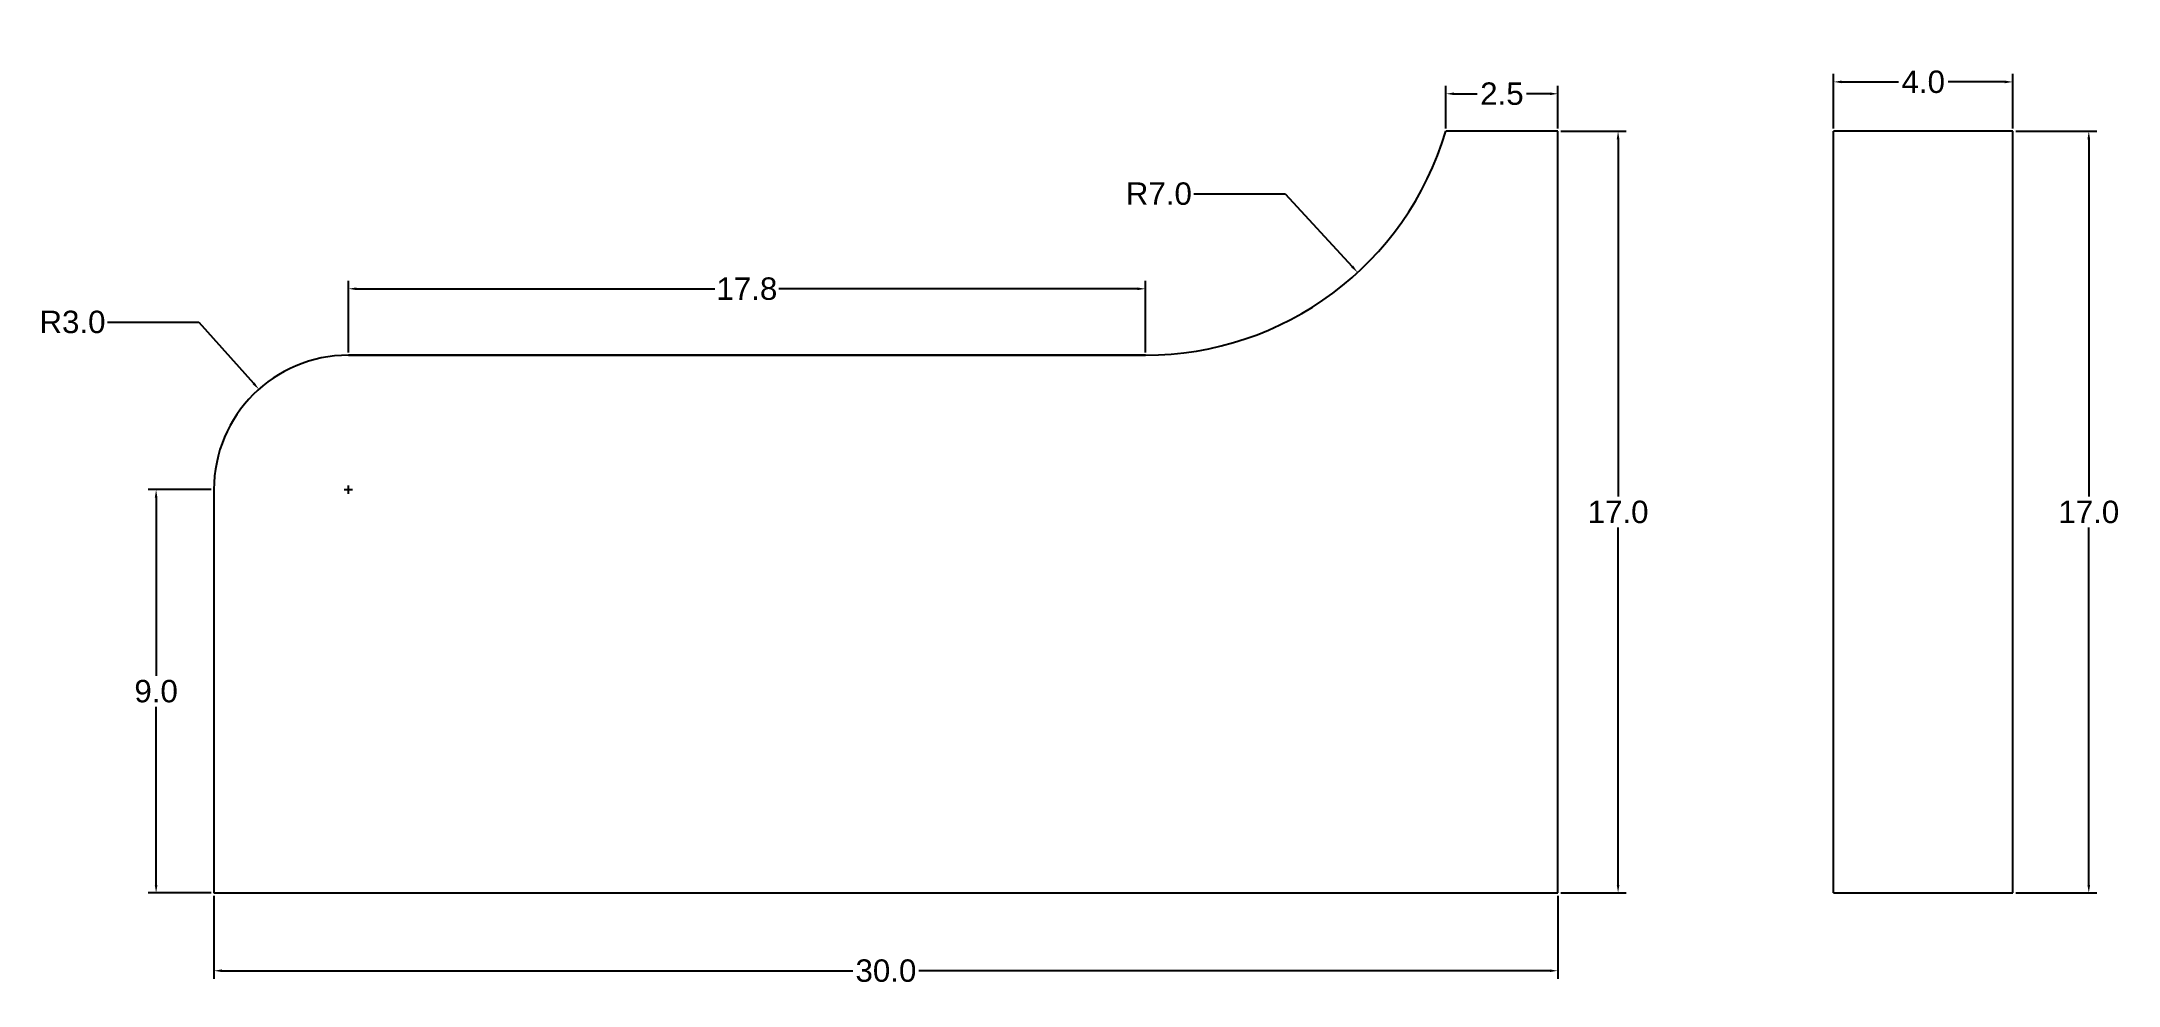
# Model space of a CAD drawing. Header units: centimetres. Extents: x 3.8 to 50.1, y 2.8 to 23.8.
import ezdxf

# ---------------------------------------------------------------- set-up
doc = ezdxf.new("R2010")
doc.units = ezdxf.units.CM
doc.layers.get('Defpoints').update_dxf_attribs({"color": 171})
doc.layers.add('Corp principal 2D', color=31, linetype='Continuous')
doc.styles.get("Standard").update_dxf_attribs({"font": 'arial.ttf'})
doc.dimstyles.get("Standard").update_dxf_attribs({"dimtxt": 0.18, "dimasz": 0.18, "dimexe": 0.18, "dimexo": 0.0625, "dimgap": 0.09, "dimtad": 0, "dimtih": 1, "dimtoh": 1, "dimdec": 4, "dimzin": 0, "dimdsep": 46, "dimtxsty": 'Standard', "dimcen": 0.09, "dimadec": 0, "dimazin": 0, "dimtfac": 1, "dimtdec": 4, "dimtofl": 0, "dimtmove": 0, "dimatfit": 3, "dimfxl": 1, "dimtolj": 1, "dimtzin": 0, "dimarcsym": 0})

# ---------------------------------------------------------------- blocks, each defined once
blk = doc.blocks.new('*D2')
at = {"layer": 'Defpoints', "color": 0, "lineweight": -2, "transparency": 16777216}
for p, q in [((43.762, 21.904), (43.762, 23.121)), ((43.942, 22.941), (45.208, 22.941)), ((47.582, 22.941), (46.317, 22.941)), ((47.762, 21.904), (47.762, 23.121))]:
    blk.add_line(p, q, dxfattribs=at)
at = {"layer": 'Defpoints', "color": 0, "transparency": 16777216}
for p in [(47.762, 22.941), (43.762, 21.842), (47.762, 21.842)]:
    blk.add_point(p, dxfattribs=at)
for points in [[(43.942, 22.971), (43.942, 22.911), (43.762, 22.941)], [(47.582, 22.971), (47.582, 22.911), (47.762, 22.941)]]:
    blk.add_solid(points, dxfattribs=at)
at = {"layer": 'Defpoints', "color": 0, "transparency": 16777216, "insert": (45.762, 22.941), "char_height": 0.5, "attachment_point": 5}
blk.add_mtext('\\A1;4.0', dxfattribs=at)
blk = doc.blocks.new('*D3')
at = {"layer": 'Defpoints', "color": 0, "lineweight": -2, "transparency": 16777216}
for p, q in [((47.825, 21.842), (49.637, 21.842)), ((49.457, 21.662), (49.457, 13.687)), ((49.457, 5.022), (49.457, 12.997)), ((47.825, 4.842), (49.637, 4.842))]:
    blk.add_line(p, q, dxfattribs=at)
at = {"layer": 'Defpoints', "color": 0, "transparency": 16777216}
for p in [(47.762, 21.842), (47.762, 4.842), (49.457, 4.842)]:
    blk.add_point(p, dxfattribs=at)
for points in [[(49.427, 21.662), (49.487, 21.662), (49.457, 21.842)], [(49.427, 5.022), (49.487, 5.022), (49.457, 4.842)]]:
    blk.add_solid(points, dxfattribs=at)
at = {"layer": 'Defpoints', "color": 0, "transparency": 16777216, "insert": (49.457, 13.342), "char_height": 0.5, "attachment_point": 5}
blk.add_mtext('\\A1;17.0', dxfattribs=at)
blk = doc.blocks.new('*D4')
at = {"layer": 'Defpoints', "color": 0, "lineweight": -2, "transparency": 16777216}
for p, q in [((35.107, 21.904), (35.107, 22.856)), ((37.607, 21.904), (37.607, 22.856)), ((35.287, 22.676), (35.806, 22.676)), ((37.427, 22.676), (36.908, 22.676))]:
    blk.add_line(p, q, dxfattribs=at)
at = {"layer": 'Defpoints', "color": 0, "transparency": 16777216}
for p in [(37.607, 22.676), (35.107, 21.842), (37.607, 21.842)]:
    blk.add_point(p, dxfattribs=at)
for points in [[(35.287, 22.706), (35.287, 22.646), (35.107, 22.676)], [(37.427, 22.706), (37.427, 22.646), (37.607, 22.676)]]:
    blk.add_solid(points, dxfattribs=at)
at = {"layer": 'Defpoints', "color": 0, "transparency": 16777216, "insert": (36.357, 22.676), "char_height": 0.5, "attachment_point": 5}
blk.add_mtext('\\A1;2.5', dxfattribs=at)
blk = doc.blocks.new('*D5')
at = {"layer": 'Defpoints', "color": 0, "lineweight": -2, "transparency": 16777216}
for p, q in [((37.67, 21.842), (39.13, 21.842)), ((38.95, 21.662), (38.95, 13.687)), ((38.95, 5.022), (38.95, 12.997)), ((37.67, 4.842), (39.13, 4.842))]:
    blk.add_line(p, q, dxfattribs=at)
at = {"layer": 'Defpoints', "color": 0, "transparency": 16777216}
for p in [(37.607, 21.842), (37.607, 4.842), (38.95, 4.842)]:
    blk.add_point(p, dxfattribs=at)
for points in [[(38.92, 21.662), (38.98, 21.662), (38.95, 21.842)], [(38.92, 5.022), (38.98, 5.022), (38.95, 4.842)]]:
    blk.add_solid(points, dxfattribs=at)
at = {"layer": 'Defpoints', "color": 0, "transparency": 16777216, "insert": (38.95, 13.342), "char_height": 0.5, "attachment_point": 5}
blk.add_mtext('\\A1;17.0', dxfattribs=at)
blk = doc.blocks.new('*D6')
at = {"layer": 'Defpoints', "color": 0, "lineweight": -2, "transparency": 16777216}
for p, q in [((7.607, 4.779), (7.607, 2.925)), ((37.607, 4.779), (37.607, 2.925)), ((7.787, 3.105), (21.869, 3.105)), ((37.427, 3.105), (23.345, 3.105))]:
    blk.add_line(p, q, dxfattribs=at)
at = {"layer": 'Defpoints', "color": 0, "transparency": 16777216}
for p in [(7.607, 4.842), (37.607, 4.842), (37.607, 3.105)]:
    blk.add_point(p, dxfattribs=at)
for points in [[(7.787, 3.135), (7.787, 3.075), (7.607, 3.105)], [(37.427, 3.135), (37.427, 3.075), (37.607, 3.105)]]:
    blk.add_solid(points, dxfattribs=at)
at = {"layer": 'Defpoints', "color": 0, "transparency": 16777216, "insert": (22.607, 3.105), "char_height": 0.5, "attachment_point": 5}
blk.add_mtext('\\A1;30.0', dxfattribs=at)
blk = doc.blocks.new('*D7')
at = {"layer": 'Defpoints', "color": 0, "lineweight": -2, "transparency": 16777216}
for p, q in [((7.545, 13.842), (6.136, 13.842)), ((6.316, 13.662), (6.316, 9.687)), ((6.316, 5.022), (6.316, 8.997)), ((7.545, 4.842), (6.136, 4.842))]:
    blk.add_line(p, q, dxfattribs=at)
at = {"layer": 'Defpoints', "color": 0, "transparency": 16777216}
for p in [(7.607, 13.842), (6.316, 4.842), (7.607, 4.842)]:
    blk.add_point(p, dxfattribs=at)
for points in [[(6.286, 13.662), (6.346, 13.662), (6.316, 13.842)], [(6.286, 5.022), (6.346, 5.022), (6.316, 4.842)]]:
    blk.add_solid(points, dxfattribs=at)
at = {"layer": 'Defpoints', "color": 0, "transparency": 16777216, "insert": (6.316, 9.342), "char_height": 0.5, "attachment_point": 5}
blk.add_mtext('\\A1;9.0', dxfattribs=at)
blk = doc.blocks.new('*D8')
at = {"layer": 'Defpoints', "color": 0, "lineweight": -2, "transparency": 16777216}
for p, q in [((10.607, 16.904), (10.607, 18.504)), ((10.787, 18.324), (18.787, 18.324)), ((28.219, 18.324), (20.219, 18.324)), ((28.399, 16.904), (28.399, 18.504))]:
    blk.add_line(p, q, dxfattribs=at)
at = {"layer": 'Defpoints', "color": 0, "transparency": 16777216}
for p in [(28.399, 18.324), (10.607, 16.842), (28.399, 16.842)]:
    blk.add_point(p, dxfattribs=at)
for points in [[(10.787, 18.354), (10.787, 18.294), (10.607, 18.324)], [(28.219, 18.354), (28.219, 18.294), (28.399, 18.324)]]:
    blk.add_solid(points, dxfattribs=at)
at = {"layer": 'Defpoints', "color": 0, "transparency": 16777216, "insert": (19.503, 18.324), "char_height": 0.5, "attachment_point": 5}
blk.add_mtext('\\A1;17.8', dxfattribs=at)
blk = doc.blocks.new('*D9')
at = {"layer": 'Defpoints', "color": 0, "lineweight": -2, "transparency": 16777216}
for p, q in [((29.483, 20.445), (31.522, 20.445)), ((31.522, 20.445), (33.015, 18.821))]:
    blk.add_line(p, q, dxfattribs=at)
at = {"layer": 'Defpoints', "color": 0, "transparency": 16777216}
for p in [(28.399, 23.842), (33.136, 18.689)]:
    blk.add_point(p, dxfattribs=at)
blk.add_solid([(33.037, 18.841), (32.992, 18.801), (33.136, 18.689)], dxfattribs=at)
at = {"layer": 'Defpoints', "color": 0, "transparency": 16777216, "insert": (28.699, 20.445), "char_height": 0.5, "attachment_point": 5}
blk.add_mtext('\\A1;R7.0', dxfattribs=at)
blk = doc.blocks.new('*D10')
at = {"layer": 'Defpoints', "color": 0, "lineweight": -2, "transparency": 16777216}
for p, q in [((5.232, 17.582), (7.271, 17.582)), ((7.271, 17.582), (8.49, 16.215)), ((10.607, 13.752), (10.607, 13.932)), ((10.517, 13.842), (10.697, 13.842))]:
    blk.add_line(p, q, dxfattribs=at)
at = {"layer": 'Defpoints', "color": 0, "transparency": 16777216}
for p in [(8.61, 16.081), (10.607, 13.842)]:
    blk.add_point(p, dxfattribs=at)
blk.add_solid([(8.513, 16.235), (8.468, 16.195), (8.61, 16.081)], dxfattribs=at)
at = {"layer": 'Defpoints', "color": 0, "transparency": 16777216, "insert": (4.449, 17.582), "char_height": 0.5, "attachment_point": 5}
blk.add_mtext('\\A1;R3.0', dxfattribs=at)

msp = doc.modelspace()

# ---------------------------------------------------------------- linework, layer by layer
at = {"layer": 'Corp principal 2D'}
for p, q in [((37.607, 21.842), (35.107, 21.842)), ((37.607, 4.842), (37.607, 21.842)), ((43.762, 4.842), (43.762, 21.842)), ((47.762, 21.842), (43.762, 21.842)), ((47.762, 4.842), (47.762, 21.842)), ((28.399, 16.842), (10.607, 16.842)), ((10.607, 16.842), (28.399, 16.842)), ((7.607, 13.842), (7.607, 4.842)), ((7.607, 4.842), (37.607, 4.842)), ((43.762, 4.842), (47.762, 4.842))]:
    msp.add_line(p, q, dxfattribs=at)
for centre, radius, start, end in [((28.399, 23.842), 7, 270, 343.3985), ((10.607, 13.842), 3, 90, 180)]:
    msp.add_arc(centre, radius, start, end, dxfattribs=at)

# ---------------------------------------------------------------- dimensions: what is measured, and where the dimension line sits
at = {"layer": 'Defpoints'}
for center, mpoint, picture, middle in [((28.399, 23.842), (33.136, 18.689), '*D9', (28.699, 20.445)), ((10.607, 13.842), (8.61, 16.081), '*D10', (4.449, 17.582))]:
    dim = msp.add_radius_dim(center=center, mpoint=mpoint, dimstyle='Standard', override={"dimtxt": 0.5, "dimdec": 1}, dxfattribs=at)
    dim.commit()
    dim.dimension.update_dxf_attribs({"geometry": picture, "text_midpoint": middle, "dimtype": 164})
for base, p1, p2, picture, middle in [((47.762, 22.941), (43.762, 21.842), (47.762, 21.842), '*D2', (45.762, 22.941)), ((37.607, 22.676), (35.107, 21.842), (37.607, 21.842), '*D4', (36.357, 22.676)), ((28.399, 18.324), (10.607, 16.842), (28.399, 16.842), '*D8', (19.503, 18.324)), ((37.607, 3.105), (7.607, 4.842), (37.607, 4.842), '*D6', (22.607, 3.105))]:
    dim = msp.add_linear_dim(base=base, p1=p1, p2=p2, dimstyle='Standard', override={"dimtxt": 0.5, "dimdec": 1}, dxfattribs=at)
    dim.commit()
    dim.dimension.update_dxf_attribs({"geometry": picture, "text_midpoint": middle})
for base, p1, p2, picture, middle in [((38.95, 4.842), (37.607, 21.842), (37.607, 4.842), '*D5', (38.95, 13.342)), ((49.457, 4.842), (47.762, 21.842), (47.762, 4.842), '*D3', (49.457, 13.342)), ((6.316, 4.842), (7.607, 13.842), (7.607, 4.842), '*D7', (6.316, 9.342))]:
    dim = msp.add_linear_dim(base=base, p1=p1, p2=p2, angle=90, dimstyle='Standard', override={"dimtxt": 0.5, "dimdec": 1}, dxfattribs=at)
    dim.commit()
    dim.dimension.update_dxf_attribs({"geometry": picture, "text_midpoint": middle})

doc.saveas('drawing.dxf')
